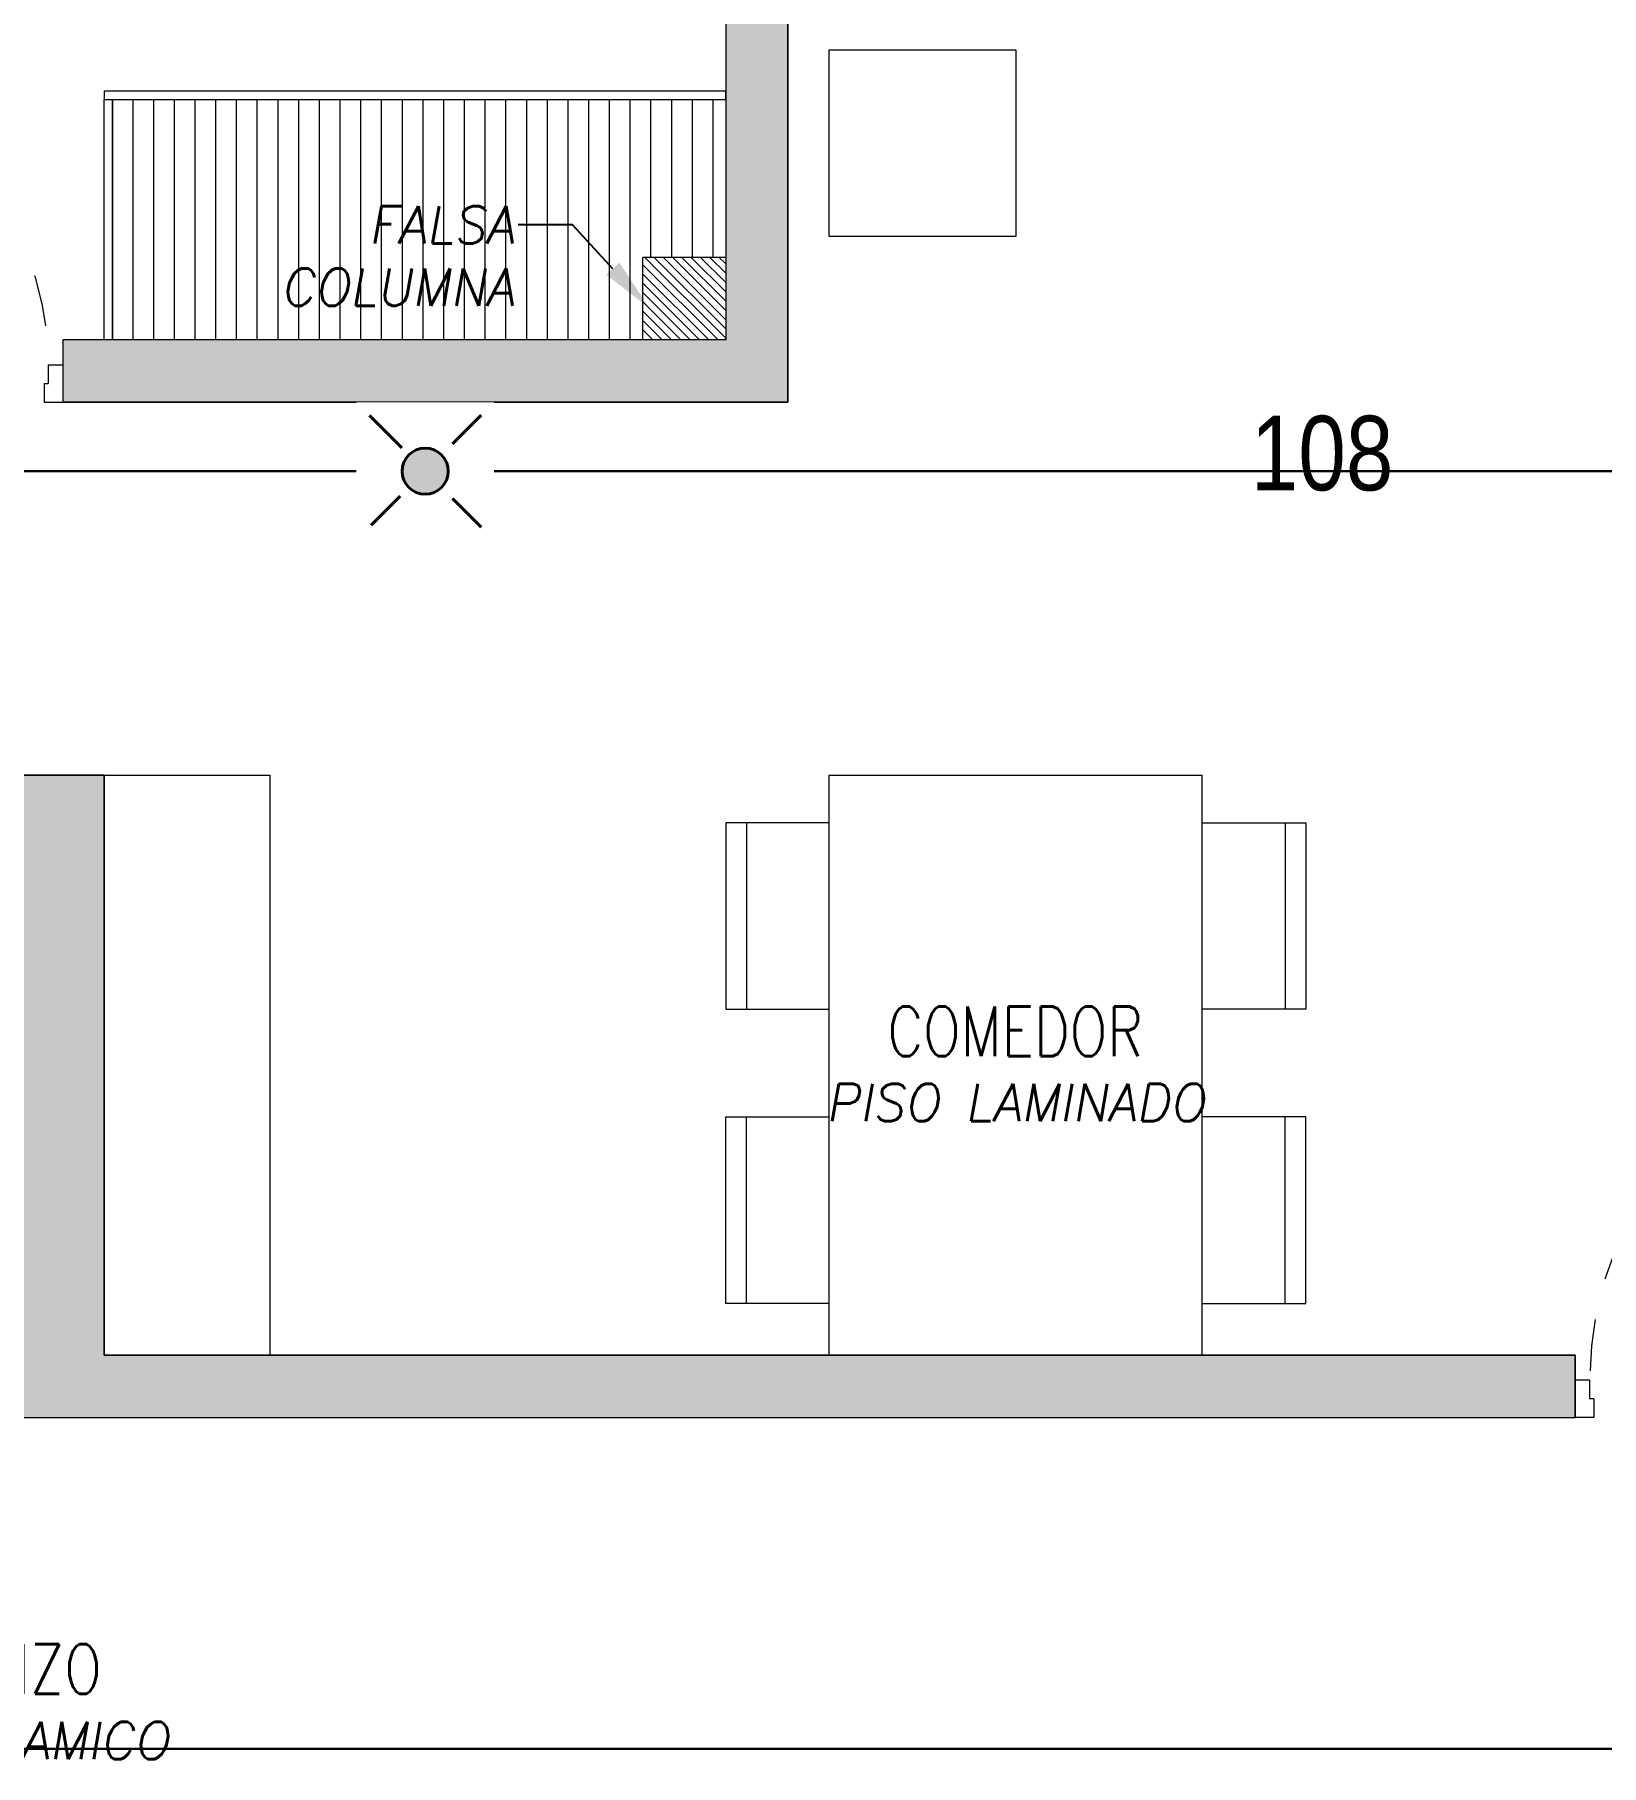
# Model space of a CAD drawing. Header units: millimetres. Extents: x -3 to 53, y -110 to 39.
# Drawn here: x 33.282 to 37.064, y 28.885 to 33.062 of the extents above; entities that cross this region are included whole.
import ezdxf
from ezdxf import colors
from ezdxf.entities.mleader import LeaderData, LeaderLine
from ezdxf.enums import TextEntityAlignment as Align
from ezdxf.math import Vec2, Vec3

# ---------------------------------------------------------------- set-up
doc = ezdxf.new("R2010")
doc.units = ezdxf.units.MM
doc.set_wipeout_variables(frame=1)
for name, pattern in [('CONTINUA', [0]), ('HIDDEN2', [0.1875, 0.125, -0.0625]), ('IMPORT-RAYABARRA', [0.85, 0.3, -0.3, 0, -0.25])]:
    doc.linetypes.add(name, pattern=pattern)
for name, color, linetype in [('A-EST HATCH', 8, 'Continuous'), ('A-EST PLACAS', 8, 'Continuous'), ('A-HATCH', 8, 'Continuous'), ('A-MURO BAJO', 8, 'Continuous'), ('A-NUMERACIONDEP', 8, 'Continuous'), ('A-TEXTO-ACABADO PISO', 8, 'Continuous'), ('A-TEXTO-INDICACIONES', 8, 'Continuous'), ('DLP_MOBILIARIO', 8, 'Continuous'), ('DLP_MOBILIARIO FIJO', 8, 'Continuous'), ('DLP_TEXTO AMBIENTE', 8, 'Continuous')]:
    doc.layers.add(name, color=color, linetype=linetype)
for name, color, linetype, lineweight in [('A-MUROS', 8, 'Continuous', 30), ('MQ.CAN ACI', 5, 'RAYABARRA', 40), ('MQ.CANALI DYA', 3, 'LINEAPERPEN', 30), ('MQ_CAN ACI', 8, 'IMPORT-RAYABARRA', 50)]:
    doc.layers.add(name, color=color, linetype=linetype, lineweight=lineweight)
doc.styles.add('R80', font='ARIALN.TTF', dxfattribs={"height": 2.03})
doc.styles.add('ROMANS', font='ROMANS.shx', dxfattribs={"oblique": 10})
doc.styles.get("Standard").update_dxf_attribs({"font": 'arial.ttf'})
doc.linetypes.add('LINEAPERPEN', pattern='A,0.75,-0.2,["I",Standard,S=0.12,R=0.09,X=0,Y=-0.06],-0.25', length=1.2)
doc.linetypes.add('RAYABARRA', pattern='A,0.3,-0.3,["|",Standard,S=0.1,R=0,X=-0.1,Y=-0.05],-0.25', length=0.85)

# ---------------------------------------------------------------- blocks, each defined once
blk = doc.blocks.new('AVISADOR SONORO 1 EN 75')
at = {"color": 5, "linetype": 'CONTINUA', "ltscale": 0.05}
blk.add_wipeout([(0.1057, 0.5441), (-0.1057, 0.5441), (0, 0.3328)], dxfattribs=at).dxf.layer = 'MQ_CAN ACI'
blk.add_wipeout([(-0.1664, 0), (0.1664, 0), (0.1664, 0.3328), (-0.1664, 0.3328)], dxfattribs=at).dxf.layer = 'MQ_CAN ACI'
at = {"layer": 'MQ.CAN ACI', "linetype": 'CONTINUA', "ltscale": 0.05}
h = blk.add_hatch(color=256, dxfattribs=at)
h.paths.add_polyline_path([(0, 0.1664), (-0.0392, 0.1272, 0.198912), (0, 0.1109, 0.198912), (0.0392, 0.1272)])
h.paths.add_polyline_path([(0.0392, 0.1272, 0.414214), (0.0392, 0.2056), (0, 0.1664)])
h.paths.add_polyline_path([(0.0392, 0.2056, 0.198912), (0, 0.2219, 0.198912), (-0.0392, 0.2056), (0, 0.1664)])
h.paths.add_polyline_path([(0, 0.1664), (-0.0392, 0.2056, 0.414214), (-0.0392, 0.1272)])
for p, q in [((-0.0606, 0.227), (-0.1302, 0.2965)), ((0.0657, 0.2321), (0.1353, 0.3017)), ((-0.1346, 0.0318), (-0.0563, 0.1101)), ((0.1349, 0.0315), (0.0656, 0.1008))]:
    blk.add_line(p, q, dxfattribs=at)
blk.add_circle((0, 0.1664), 0.0555, dxfattribs=at)
blk = doc.blocks.new('DETECTORES2 TORRE')
at = {"layer": 'MQ.CAN ACI', "linetype": 'CONTINUA', "ltscale": 0.05, "xscale": -1}
blk.add_blockref('AVISADOR SONORO 1 EN 75', (6.975, -1.5749), dxfattribs=at)
at = {"layer": 'MQ.CANALI DYA', "elevation": 0}
blk.add_lwpolyline([(3.88, 0.0251), (3.88, -1.2885, 0.414214), (4, -1.4085), (6.8086, -1.4085)], format="xyb", dxfattribs=at)
at = {"layer": 'MQ.CANALI DYA'}
blk.add_lwpolyline([(9.34, -1.1249), (9.34, -1.2886, -0.414214), (9.22, -1.4086), (7.1414, -1.4085)], format="xyb", dxfattribs=at)
blk = doc.blocks.new('EST.P1')
at = {"layer": 'A-EST HATCH', "lineweight": 0}
h = blk.add_hatch(color=8, dxfattribs=at)
h.dxf.hatch_style = 1
h.paths.add_polyline_path([(9.15, 0.06), (9.15, 6.125), (10.65, 6.125), (10.65, 5.375), (10.8, 5.375), (10.8, 6.325), (9, 6.325), (9, 5.45), (7.5, 5.45), (7.5, 5.95), (7.35, 5.95), (7.35, 5.25), (9, 5.25), (9, 0.06)])
h.paths.add_polyline_path([(30.25, 10.125), (28.65, 10.125), (28.65, 13.225), (29.85, 13.225), (29.85, 13.375), (28.5, 13.375), (28.5, 9.975), (30.25, 9.975)])
h.paths.add_polyline_path([(31.05, 13.375), (31.2, 13.375), (31.2, 9.975), (31.05, 9.975)])
h.paths.add_polyline_path([(36.55, 13.85), (36.85, 13.85), (36.85, 13.7), (36.7, 13.7), (36.7, 10.625), (36.55, 10.625)])
h.paths.add_polyline_path([(33.6, 13.225), (33.6, 10.125), (32, 10.125), (32, 9.975), (33.75, 9.975), (33.75, 13.375), (32.4, 13.375), (32.4, 13.225)])
h.paths.add_polyline_path([(42.85, 13.7), (43.45, 13.7), (43.45, 13.85), (42.7, 13.85), (42.7, 10.45), (43.85, 10.45), (43.85, 10.6), (42.85, 10.6)])
h.paths.add_polyline_path([(44.65, 13.85), (44.65, 10.45), (44.8, 10.45), (44.8, 13.85)])
h.paths.add_polyline_path([(45.6, 10.6), (47.2, 10.6), (47.2, 13.7), (46, 13.7), (46, 13.85), (47.35, 13.85), (47.35, 10.45), (45.6, 10.45)])
h.paths.add_polyline_path([(42.85, 0.15), (43.45, 0.15), (43.45, 0), (42.7, 0), (42.7, 3.4), (43.85, 3.4), (43.85, 3.25), (42.85, 3.25)])
h.paths.add_polyline_path([(44.65, 0), (44.65, 3.4), (44.8, 3.4), (44.8, 0)])
h.paths.add_polyline_path([(45.6, 3.25), (47.2, 3.25), (47.2, 0.15), (46, 0.15), (46, 0), (47.35, 0), (47.35, 3.4), (45.6, 3.4)])
h.paths.add_polyline_path([(40, 3.5), (39.85, 3.5), (39.85, 0.15), (39.7, 0.15), (39.7, 0), (40, 0)])
h.paths.add_polyline_path([(30.25, 3.725), (28.65, 3.725), (28.65, 0.625), (29.85, 0.625), (29.85, 0.475), (28.5, 0.475), (28.5, 3.875), (30.25, 3.875)])
h.paths.add_polyline_path([(31.05, 0.475), (31.2, 0.475), (31.2, 3.875), (31.05, 3.875)])
h.paths.add_polyline_path([(36.55, 0), (36.85, 0), (36.85, 0.15), (36.7, 0.15), (36.7, 3.225), (36.55, 3.225)])
h.paths.add_polyline_path([(33.6, 0.625), (33.6, 3.725), (32, 3.725), (32, 3.875), (33.75, 3.875), (33.75, 0.475), (32.4, 0.475), (32.4, 0.625)])
h.paths.add_polyline_path([(17.1, 10.125), (18.7, 10.125), (18.7, 13.225), (17.5, 13.225), (17.5, 13.375), (18.85, 13.375), (18.85, 9.975), (17.1, 9.975)])
h.paths.add_polyline_path([(16.3, 13.375), (16.15, 13.375), (16.15, 9.975), (16.3, 9.975)])
h.paths.add_polyline_path([(10.5, 13.85), (10.5, 13.7), (10.65, 13.7), (10.65, 10.625), (10.8, 10.625), (10.8, 13.85)])
h.paths.add_polyline_path([(13.75, 13.225), (13.75, 10.125), (15.35, 10.125), (15.35, 9.975), (13.6, 9.975), (13.6, 13.375), (14.95, 13.375), (14.95, 13.225)])
h.paths.add_polyline_path([(9, 8.6), (7.35, 8.6), (7.35, 7.9), (7.5, 7.9), (7.5, 8.4), (9, 8.4), (9, 7.525), (10.8, 7.525), (10.8, 8.475), (10.65, 8.475), (10.65, 7.725), (9.15, 7.725), (9.15, 13.79), (9, 13.79)])
h.paths.add_polyline_path([(4.5, 13.7), (3.9, 13.7), (3.9, 13.85), (4.65, 13.85), (4.65, 10.45), (3.5, 10.45), (3.5, 10.6), (4.5, 10.6)])
h.paths.add_polyline_path([(2.7, 13.85), (2.7, 10.45), (2.55, 10.45), (2.55, 13.85)])
h.paths.add_polyline_path([(1.75, 10.6), (0.15, 10.6), (0.15, 13.7), (1.35, 13.7), (1.35, 13.85), (0, 13.85), (0, 10.45), (1.75, 10.45)])
h.paths.add_polyline_path([(2.7, 0), (2.7, 3.4), (2.55, 3.4), (2.55, 0)])
h.paths.add_polyline_path([(1.75, 3.25), (0.15, 3.25), (0.15, 0.15), (1.35, 0.15), (1.35, 0), (0, 0), (0, 3.4), (1.75, 3.4)])
h.paths.add_polyline_path([(7.35, 3.5), (7.5, 3.5), (7.5, 0.15), (7.65, 0.15), (7.65, 0), (7.35, 0)])
h.paths.add_polyline_path([(17.1, 3.725), (18.7, 3.725), (18.7, 0.625), (17.5, 0.625), (17.5, 0.475), (18.85, 0.475), (18.85, 3.875), (17.1, 3.875)])
h.paths.add_polyline_path([(16.3, 0.475), (16.15, 0.475), (16.15, 3.875), (16.3, 3.875)])
h.paths.add_polyline_path([(10.8, 0), (10.5, 0), (10.5, 0.15), (10.65, 0.15), (10.65, 3.225), (10.8, 3.225)])
h.paths.add_polyline_path([(13.75, 0.625), (13.75, 3.725), (15.35, 3.725), (15.35, 3.875), (13.6, 3.875), (13.6, 0.475), (14.95, 0.475), (14.95, 0.625)])
h.paths.add_polyline_path([(38.35, 6.325), (36.55, 6.325), (36.55, 5.375), (36.7, 5.375), (36.7, 6.125), (38.2, 6.125), (38.2, 0.06), (38.35, 0.06), (38.35, 5.25), (40, 5.25), (40, 5.95), (39.85, 5.95), (39.85, 5.45), (38.35, 5.45)])
h.paths.add_polyline_path([(4.65, 0), (4.65, 3.4), (3.5, 3.4), (3.5, 3.25), (4.5, 3.25), (4.5, 0.15), (3.9, 0.15), (3.9, 0)])
h.paths.add_polyline_path([(1.7468, 8.35), (1.6, 8.35), (1.6, 9.55), (3.75, 9.55), (3.75, 9.4), (3.3, 9.4), (3.3, 7.8), (3.1, 7.8), (3.1, 9.4), (1.75, 9.4), (1.75, 8.35)], flags=17)
h.paths.add_polyline_path([(1.7468, 5.5), (1.6, 5.5), (1.6, 4.3), (3.75, 4.3), (3.75, 4.45), (3.3, 4.45), (3.3, 6.05), (3.1, 6.05), (3.1, 4.45), (1.75, 4.45), (1.75, 5.5)], flags=17)
h.paths.add_polyline_path([(7.5001, 7), (4.65, 7), (4.65, 9.55), (4.5, 9.55), (4.5, 7), (1.75, 7), (1.75, 7.6), (1.6, 7.6), (1.6, 7), (-1.15, 7), (-1.15, 11.05), (-1.35, 11.05), (-1.35, 2.8), (-1.15, 2.8), (-1.15, 6.85), (1.6, 6.85), (1.6, 6.25), (1.75, 6.25), (1.75, 6.85), (4.5, 6.85), (4.5, 4.3), (4.65, 4.3), (4.65, 6.85), (7.5001, 6.85)])
h.paths.add_polyline_path([(7.35, 13.85), (7.35, 10.35), (7.5, 10.35), (7.5, 13.7), (7.65, 13.7), (7.65, 13.85)])
h.paths.add_polyline_path([(38.35, 13.79), (38.35, 8.6), (40, 8.6), (40, 7.9), (39.85, 7.9), (39.85, 8.4), (38.35, 8.4), (38.35, 7.525), (36.55, 7.525), (36.55, 8.475), (36.7, 8.475), (36.7, 7.725), (38.2, 7.725), (38.2, 13.79)])
h.paths.add_polyline_path([(45.75, 7), (48.5, 7), (48.5, 11.05), (48.7, 11.05), (48.7, 2.8), (48.5, 2.8), (48.5, 6.85), (45.75, 6.85), (45.75, 6.25), (45.6, 6.25), (45.6, 6.85), (42.85, 6.85), (42.85, 4.3), (42.7, 4.3), (42.7, 6.85), (39.8499, 6.85), (39.8499, 7), (42.7, 7), (42.7, 9.55), (42.85, 9.55), (42.85, 7), (45.6, 7), (45.6, 7.6), (45.75, 7.6)])
h.paths.add_polyline_path([(40, 13.85), (39.7, 13.85), (39.7, 13.7), (39.85, 13.7), (39.85, 10.35), (40, 10.35)])
h.paths.add_polyline_path([(45.6032, 8.35), (45.75, 8.35), (45.75, 9.55), (43.6, 9.55), (43.6, 9.4), (44.05, 9.4), (44.05, 7.8), (44.25, 7.8), (44.25, 9.4), (45.6, 9.4), (45.6, 8.35)], flags=17)
h.paths.add_polyline_path([(45.6032, 5.5), (45.75, 5.5), (45.75, 4.3), (43.6, 4.3), (43.6, 4.45), (44.05, 4.45), (44.05, 6.05), (44.25, 6.05), (44.25, 4.45), (45.6, 4.45), (45.6, 5.5)], flags=17)
h.paths.add_polyline_path([(25.35, 7.525), (25.5, 7.525), (25.5, 11.225), (25.35, 11.225)])
h.paths.add_polyline_path([(21.1, 7.525), (11.7, 7.525), (11.7, 7.675), (15.25, 7.675), (15.25, 9.075), (15.45, 9.075), (15.45, 7.675), (18.35, 7.675), (18.35, 9.075), (18.5, 9.075), (18.5, 7.675), (20.9, 7.675), (20.9, 8.925), (19.25, 8.925), (19.25, 9.075), (21.525, 9.075), (21.525, 8.925), (21.1, 8.925)])
h.paths.add_polyline_path([(21.55, 7.525), (23.65, 7.525), (23.65, 7.675), (21.7, 7.675), (21.7, 11.075), (23.65, 11.075), (23.65, 11.225), (21.7, 11.225), (21.7, 13.375), (20.85, 13.375), (20.85, 13.225), (21.55, 13.225)])
h.paths.add_polyline_path([(26.25, 8.925), (26.25, 7.525), (35.65, 7.525), (35.65, 7.675), (32.1, 7.675), (32.1, 9.075), (31.9, 9.075), (31.9, 7.675), (29, 7.675), (29, 9.075), (28.85, 9.075), (28.85, 7.675), (26.45, 7.675), (26.45, 8.925), (28.1, 8.925), (28.1, 9.075), (25.875, 9.075), (25.875, 8.925)])
h.paths.add_polyline_path([(25.85, 13.225), (26.5, 13.225), (26.5, 13.375), (25.65, 13.375), (25.65, 7.525), (25.85, 7.525)])
h.paths.add_polyline_path([(25.65, 4.75), (25.65, 0.475), (26.5, 0.475), (26.5, 0.625), (25.85, 0.625), (25.85, 4.75)])
h.paths.add_polyline_path([(27.65, 4.775), (27.65, 4.925), (25.85, 4.925), (25.85, 6.175), (28.4, 6.175), (28.4, 4.775), (28.55, 4.775), (28.55, 6.175), (31.9, 6.175), (31.9, 4.775), (32.1, 4.775), (32.1, 6.175), (35.65, 6.175), (35.65, 6.325), (25.65, 6.325), (25.65, 4.775)])
h.paths.add_polyline_path([(19.7, 4.775), (19.7, 4.925), (21.5, 4.925), (21.5, 6.175), (18.95, 6.175), (18.95, 4.775), (18.8, 4.775), (18.8, 6.175), (15.45, 6.175), (15.45, 4.775), (15.25, 4.775), (15.25, 6.175), (11.7, 6.175), (11.7, 6.325), (21.7, 6.325), (21.7, 4.775)])
h.paths.add_polyline_path([(22.7, 1.025), (25.35, 1.025), (25.35, 3.675), (23, 3.675), (23, 4.225), (22.7, 4.225), (22.7, 4.375), (23.15, 4.375), (23.15, 3.825), (25.35, 3.825), (25.35, 6.175), (24.15, 6.175), (24.15, 6.325), (25.5, 6.325), (25.5, 0.875), (22.7, 0.875)])
h.paths.add_polyline_path([(21.7, 0.475), (20.85, 0.475), (20.85, 0.625), (21.55, 0.625), (21.55, 4.75), (21.7, 4.75)])
at = {"layer": 'A-EST PLACAS', "color": 8, "lineweight": 0}
for points in [[(33.6, 13.225), (33.6, 10.125), (32, 10.125), (32, 9.975), (33.75, 9.975), (33.75, 13.375), (32.4, 13.375), (32.4, 13.225)], [(26.25, 8.925), (26.25, 7.525), (35.65, 7.525), (35.65, 7.675), (32.1, 7.675), (32.1, 9.075), (31.9, 9.075), (31.9, 7.675), (29, 7.675), (29, 9.075), (28.85, 9.075), (28.85, 7.675), (26.45, 7.675), (26.45, 8.925), (28.1, 8.925), (28.1, 9.075), (25.875, 9.075), (25.875, 8.925)]]:
    blk.add_lwpolyline(points, close=True, dxfattribs=at)
blk = doc.blocks.new('_Dot')
at = {"color": 0, "linetype": 'ByBlock', "lineweight": -2}
blk.add_line((-0.5, 0), (-1, 0), dxfattribs=at)
at = {"color": 0, "linetype": 'ByBlock', "const_width": 0.5}
blk.add_lwpolyline([(-0.25, 0, 1), (0.25, 0, 1)], format="xyb", close=True, dxfattribs=at)
blk = doc.blocks.new('A$C72FD42DB')
at = {"color": 8, "lineweight": 0}
for p, q in [((0.3255, 1.4, 0), (1.2255, 1.4, 0)), ((0.3255, 0), (0.3255, 1.4, 0)), ((1.2255, 0), (1.2255, 1.4, 0)), ((0.3255, 0), (1.2255, 0))]:
    blk.add_line(p, q, dxfattribs=at)
for points in [[(0.3255, 1.285), (0.0755, 1.285), (0.0755, 0.835), (0.3255, 0.835)], [(0.1255, 1.285), (0.1255, 0.835)], [(1.2255, 1.285), (1.4755, 1.285), (1.4755, 0.835), (1.2255, 0.835)], [(1.4255, 1.285), (1.4255, 0.835)], [(0.3255, 0.125), (0.0755, 0.125), (0.0755, 0.575), (0.3255, 0.575)], [(0.1255, 0.125), (0.1255, 0.575)], [(1.2255, 0.125), (1.4755, 0.125), (1.4755, 0.575), (1.2255, 0.575)], [(1.4255, 0.125), (1.4255, 0.575)]]:
    blk.add_lwpolyline(points, dxfattribs=at)
blk = doc.blocks.new('*U142')
at = {"color": 8, "lineweight": 0}
for p, q in [((0.01, 0.755), (0.01, 0.8)), ((0.1, 0.765), (0.1, 0.8)), ((0.055, 0.755), (0.01, 0.755)), ((0.1, 0.765), (0.055, 0.765)), ((0.055, 0.755), (0.055, 0.765)), ((0.055, 0.045), (0.01, 0.045)), ((0.01, 0.045), (0.01, 0)), ((0.055, 0.045), (0.055, 0.035)), ((0.1, 0.035), (0.055, 0.035)), ((0.1, 0.035), (0.1, 0))]:
    blk.add_line(p, q, dxfattribs=at)
blk.add_lwpolyline([(0.83, 0.07), (0.83, 0.035), (0.1, 0.035), (0.1, 0.07)], close=True, dxfattribs=at)
at = {"color": 8, "linetype": 'HIDDEN2', "lineweight": 0}
blk.add_arc((0.0996, 0.034), 0.731, 2.2301, 89.9672, dxfattribs=at)
blk = doc.blocks.new('*U143')
at = {"color": 8, "lineweight": 0}
for p, q in [((0.01, 0.855), (0.01, 0.9)), ((0.1, 0.865), (0.1, 0.9)), ((0.055, 0.855), (0.01, 0.855)), ((0.1, 0.865), (0.055, 0.865)), ((0.055, 0.855), (0.055, 0.865)), ((0.055, 0.045), (0.01, 0.045)), ((0.01, 0.045), (0.01, 0)), ((0.055, 0.045), (0.055, 0.035)), ((0.1, 0.035), (0.055, 0.035)), ((0.1, 0.035), (0.1, 0))]:
    blk.add_line(p, q, dxfattribs=at)
blk.add_lwpolyline([(0.93, 0.07), (0.93, 0.035), (0.1, 0.035), (0.1, 0.07)], close=True, dxfattribs=at)
at = {"color": 8, "linetype": 'HIDDEN2', "lineweight": 0}
blk.add_arc((0.0995, 0.0339), 0.8311, 2.2301, 89.9672, dxfattribs=at)
blk = doc.blocks.new('DPTO 75.2')
at = {"layer": 'A-HATCH', "lineweight": 0}
h = blk.add_hatch(dxfattribs=at)
h.set_pattern_fill('ANSI31', color=8, scale=0.005)
h.set_pattern_definition([(45, (8.629694, -43.236664), (-0.01122532, 0.01122532), [])])
h.paths.add_polyline_path([(2.95, 2.8), (3.15, 2.8), (3.15, 2.6), (2.95, 2.6)])
at = {"layer": 'DLP_MOBILIARIO FIJO', "lineweight": 0}
h = blk.add_hatch(dxfattribs=at)
h.set_pattern_fill('_USER', color=8, scale=0.05, angle=270, pattern_type=0)
h.set_pattern_definition([(270, (4.43, 3.179993), (0.05, -9e-18), [])])
h.paths.add_polyline_path([(2.95, 3.18), (2.95, 2.8), (3.15, 2.8), (3.15, 2.6), (4.43, 2.6), (4.43, 3.18)])
at = {"layer": 'A-MURO BAJO', "color": 8, "lineweight": 0, "elevation": 0}
blk.add_lwpolyline([(4.45, 1.55), (4.05, 1.55), (4.05, 0.15), (4.45, 0.15)], close=True, dxfattribs=at)
at = {"layer": 'A-MUROS', "color": 8, "lineweight": 0}
for p, q in [((2.8, 5.85, 0), (2.8, 2.45, 0)), ((2.95, 5.7, 0), (2.95, 2.8, 0)), ((3.15, 2.8, 0), (2.95, 2.8, 0)), ((3.15, 2.6, 0), (3.15, 2.8, 0)), ((3.15, 2.6, 0), (4.55, 2.6, 0)), ((4.55, 2.6, 0), (4.55, 2.45, 0)), ((2.8, 2.45, 0), (4.55, 2.45, 0)), ((4.65, 1.55, 0), (4.45, 1.55, 0)), ((4.45, 1.55, 0), (4.45, 0.15, 0)), ((4.45, 0.15, 0), (0.9, 0.15, 0)), ((0.9, 0.15, 0), (0.9, 0, 0)), ((10.3, 0, 0), (0.9, 0, 0))]:
    blk.add_line(p, q, dxfattribs=at)
at = {"layer": 'DLP_MOBILIARIO', "color": 8, "lineweight": 0, "elevation": 0}
blk.add_lwpolyline([(2.25, 3.3), (2.25, 2.85), (2.7, 2.85), (2.7, 3.3)], close=True, dxfattribs=at)
at = {"layer": 'DLP_MOBILIARIO FIJO', "color": 8, "lineweight": 0, "elevation": 0}
for points in [[(4.45, 3.2), (4.45, 3.18), (2.95, 3.18), (2.95, 3.2)], [(2.95, 2.6), (4.43, 2.6), (4.43, 3.18), (2.95, 3.18)], [(4.43, 2.6), (4.45, 2.6), (4.45, 3.18), (4.43, 3.18)]]:
    blk.add_lwpolyline(points, close=True, dxfattribs=at)
at = {"layer": 'DLP_MOBILIARIO', "color": 8, "lineweight": 0, "rotation": 90}
blk.add_blockref('*U142', (5.35, 2.44, 0), dxfattribs=at)
at = {"layer": 'DLP_MOBILIARIO', "color": 8, "lineweight": 0, "xscale": -1}
blk.add_blockref('A$C72FD42DB', (3.0255, 0.15, 0), dxfattribs=at)
at = {"layer": 'DLP_MOBILIARIO', "color": 8, "lineweight": 0, "xscale": -1.000000000000001, "rotation": 270}
blk.add_blockref('*U143', (0, -0.01, 0), dxfattribs=at)
blk = doc.blocks.new('TEXTO AMBIENTES P1')
at = {"layer": 'A-TEXTO-ACABADO PISO', "color": 8, "lineweight": 0, "insert": (34.2988, -5.52), "char_height": 0.09, "attachment_point": 2, "style": 'ROMANS'}
blk.add_mtext_dynamic_manual_height_columns('PISO LAMINADO', width=1.20225, gutter_width=12.5, heights=[0], dxfattribs=at)
at = {"layer": 'A-TEXTO-ACABADO PISO', "color": 8, "lineweight": 0, "insert": (31.7914, -7.0597, 0), "char_height": 0.09, "attachment_point": 2, "rotation": 360, "style": 'ROMANS'}
blk.add_mtext_dynamic_manual_height_columns('PISO CERAMICO', width=1.20225, gutter_width=12.5, heights=[0], dxfattribs=at)
at = {"layer": 'DLP_TEXTO AMBIENTE', "color": 8, "lineweight": 0, "style": 'ROMANS', "width": 0.8}
for s, p in [('COMEDOR', (34.2988, -5.4534)), ('PASADIZO', (31.7898, -6.9918))]:
    blk.add_text(s, height=0.12, dxfattribs=at).set_placement(p, align=Align.CENTER)
blk = doc.blocks.new('TEXTO NOTAS P1')
at = {"layer": 'A-TEXTO-INDICACIONES'}
ml = blk.add_multileader_mtext('Standard', dxfattribs=at)
ml.set_content('FALSA COLUMNA', color=256, style='ROMANS')
ml.set_leader_properties(color=7)
ml.build(insert=Vec2(0, 0))
ml.multileader.update_dxf_attribs({"dogleg_length": 1.3073, "arrow_head_size": 0.13, "scale": 0.1})
ctx = ml.context
ctx.base_point, ctx.scale, ctx.char_height, ctx.arrow_head_size, ctx.landing_gap_size, ctx.plane_origin = Vec3(32.5925, -3.4475), 0.1, 0.09, 0.13, 0.01, Vec3(33.3139, -2.4642)
ctx.text_align_type = 2
notes = []
notes.append((ctx, [(0, (1, 1, 0), (33.2301, -3.4475), (-1, 0), 0.1307, [(0, [(33.4161, -3.6485)], 0, [])])]))
ctx.mtext.insert, ctx.mtext.width, ctx.mtext.defined_height, ctx.mtext.alignment, ctx.mtext.flow_direction = Vec3(33.0893, -3.4025), 0.532149, 0.5349, 3, 5
for ctx, leaders in notes:
    for number, flags, end, landing, length, lines in leaders:
        leader = LeaderData()
        leader.index, (leader.has_last_leader_line, leader.has_dogleg_vector, leader.attachment_direction) = number, flags
        leader.last_leader_point, leader.dogleg_vector, leader.dogleg_length = Vec3(end), Vec3(landing), length
        for number, points, colour, breaks in lines:
            line = LeaderLine()
            line.index, line.vertices, line.color, line.breaks = number, Vec3.list(points), colors.encode_raw_color(colour), breaks
            leader.lines.append(line)
        ctx.leaders.append(leader)
blk = doc.blocks.new('arq.')
at = {"layer": 'A-EST PLACAS', "color": 8}
blk.add_blockref('EST.P1', (102.5627, 24.0936), dxfattribs=at)
at = {"layer": 'A-NUMERACIONDEP', "color": 8, "lineweight": 0}
ml = blk.add_multileader_mtext('Standard', dxfattribs=at)
ml.set_content('108', color=8, style='R80')
ml.set_leader_properties(color=256)
ml.set_arrow_properties(name='DOT')
ml.build(insert=Vec2(0, 0))
ml.multileader.update_dxf_attribs({"leader_type": 0, "has_text_frame": 1, "text_left_attachment_type": 2, "text_right_attachment_type": 2, "dogleg_length": 0.36, "arrow_head_size": 0.06, "scale": 0.06})
ctx = ml.context
ctx.base_point, ctx.scale, ctx.char_height, ctx.arrow_head_size, ctx.landing_gap_size, ctx.plane_origin = Vec3(137.3857, 33.9436), 0.06, 0.18, 0.06, 0.06, Vec3(136.0552, 33.9392)
ctx.left_attachment, ctx.right_attachment, ctx.text_align_type = 2, 2, 1
notes = []
notes.append((ctx, [(0, (1, 1, 0), (137.91, 33.9436), (-1, 0), 0.0917, [(0, [(138.1965, 34.2925)], 0, [])])]))
ctx.mtext.insert, ctx.mtext.width, ctx.mtext.alignment, ctx.mtext.flow_direction = Vec3(137.602, 34.0355), 0.461923, 2, 5
for ctx, leaders in notes:
    for number, flags, end, landing, length, lines in leaders:
        leader = LeaderData()
        leader.index, (leader.has_last_leader_line, leader.has_dogleg_vector, leader.attachment_direction) = number, flags
        leader.last_leader_point, leader.dogleg_vector, leader.dogleg_length = Vec3(end), Vec3(landing), length
        for number, points, colour, breaks in lines:
            line = LeaderLine()
            line.index, line.vertices, line.color, line.breaks = number, Vec3.list(points), colors.encode_raw_color(colour), breaks
            leader.lines.append(line)
        ctx.leaders.append(leader)
at = {"color": 8, "xscale": -1}
blk.add_blockref('DPTO 75.2', (139.1127, 31.6186, 0), dxfattribs=at)
at = {"layer": 'A-TEXTO-INDICACIONES', "color": 8}
blk.add_blockref('TEXTO NOTAS P1', (102.5627, 37.9436), dxfattribs=at)
at = {"layer": 'DLP_TEXTO AMBIENTE', "color": 8}
blk.add_blockref('TEXTO AMBIENTES P1', (102.5627, 37.9436), dxfattribs=at)

msp = doc.modelspace()

# ---------------------------------------------------------------- block references
at = {"color": 7}
msp.add_blockref('arq.', (-101.2125, -1.8936), dxfattribs=at)

# ---------------------------------------------------------------- next in the draw order: linework, layer by layer
at = {"layer": 'MQ.CANALI DYA'}
msp.add_lwpolyline([(38.9796, 29.1232), (38.9796, 29.045, -0.414214), (38.8596, 28.925), (32.1841, 28.925, -0.414214), (32.0641, 29.045), (32.0641, 29.125)], format="xyb", dxfattribs=at)

# ---------------------------------------------------------------- next in the draw order: block references
at = {"layer": 'MQ.CANALI DYA', "rotation": 180}
msp.add_blockref('DETECTORES2 TORRE', (41.2, 30.5999), dxfattribs=at)

doc.saveas('drawing.dxf')
